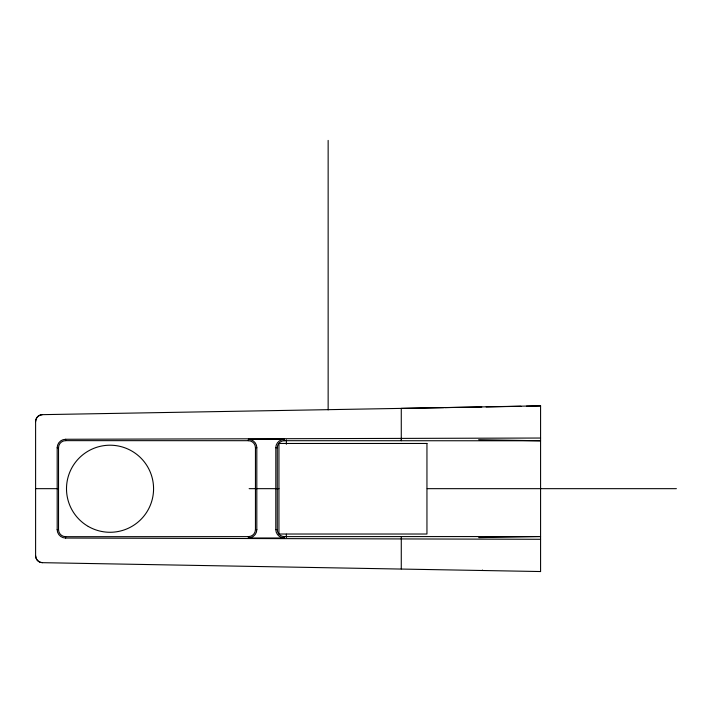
<?xml version="1.0" encoding="UTF-8"?>
<svg xmlns="http://www.w3.org/2000/svg" width="712" height="712" viewBox="0 0 712 712"><rect width="100%" height="100%" fill="white"/><g stroke="black" fill="none" stroke-linecap="round" stroke-linejoin="round"><path stroke-width="1.07" d="M248.399 536.634L248.399 537.987L284.248 537.996L284.248 536.626A7.031 7.031 0 0 1 277.262 529.586L277.262 447.741A7.031 7.031 0 0 1 284.248 440.71L284.248 439.331L248.399 439.34L248.399 440.692A7.049 7.04 0 0 1 255.448 447.741L256.81 447.741L256.81 529.586L255.448 529.586A7.049 7.04 0 0 1 248.399 536.626L65.638 536.688A7.102 7.093 0 0 1 58.526 529.586L57.182 529.586L57.182 447.741A8.517 8.428 -90 0 1 65.638 439.295M255.448 447.741L255.448 529.586M401.283 536.581L401.274 568.941M540.577 405.822L401.274 408.385L401.283 440.746L401.274 439.696M540.577 571.54L42.373 562.676A6.969 6.897 90 0 1 35.6 555.716L35.6 421.611A6.96 6.96 0 0 1 42.444 414.651L443.718 407.647M444.804 407.62L481.81 406.979M486.163 406.899L520.988 406.294M526.426 406.196L540.577 405.956M478.669 537.631L540.577 536.545L284.248 536.626M540.577 438.04L65.638 439.268L65.638 440.639A7.102 7.093 0 0 0 58.526 447.741L57.182 447.741M248.399 440.692L65.638 440.639M284.248 440.701L540.577 440.781L478.669 439.696M284.248 537.943A8.437 8.437 0 0 1 275.784 529.586L275.829 447.741L277.262 447.741M35.6 488.663L58.526 488.663M249.138 488.663L278.971 488.663M427.236 488.663L676.4 488.663M275.829 529.586L277.262 529.586M540.577 539.287L65.638 538.058L65.638 536.688M540.577 405.769L540.577 571.594M328.143 140.406L328.143 409.916M286.349 439.829L286.349 444.27M286.349 534.169L286.349 537.498M58.526 447.741L58.526 529.586M482.638 570.348A6.995 0.854 -90 0 1 482.389 570.036M42.444 562.676A6.96 6.96 0 0 1 35.6 555.716M256.836 529.586A8.428 8.419 0 0 1 248.399 537.952M65.638 538.032A8.517 8.428 -90 0 1 57.156 529.586M275.784 447.741A8.437 8.437 0 0 1 284.248 439.384M248.399 439.375A8.428 8.419 0 0 1 256.836 447.741M35.6 421.611A6.969 6.897 -90 0 1 42.373 414.651M426.951 443.469L278.944 443.469L278.944 534.018L426.951 534.018L426.951 443.469M88.27 526.444A43.53 43.53 0 0 0 153.57 488.743A43.53 43.53 0 0 0 88.27 451.043A43.53 43.53 0 0 0 88.27 526.444"/></g></svg>
